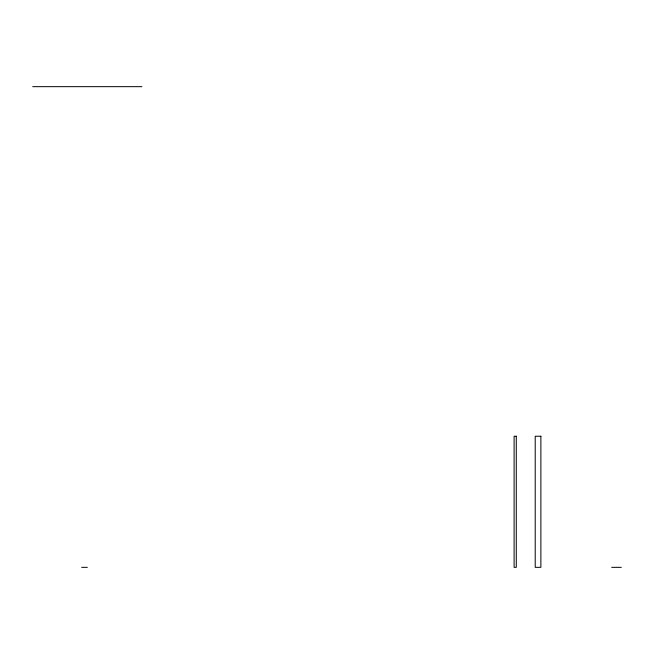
<?xml version="1.0" encoding="UTF-8"?>
<svg xmlns="http://www.w3.org/2000/svg" width="654" height="654" viewBox="0 0 654 654"><rect width="100%" height="100%" fill="white"/><g stroke="black" fill="none" stroke-linecap="round" stroke-linejoin="round"><path stroke-width="0.98" d="M32.7 86.663L141.943 86.663M81.668 567.337L87.325 567.337M611.686 567.337L621.3 567.337M516.292 436.243L514.109 436.243L514.109 567.337L516.292 567.337L516.292 436.243M540.874 436.243L535.217 436.243L535.217 567.337L540.874 567.337L540.874 436.243"/></g></svg>
